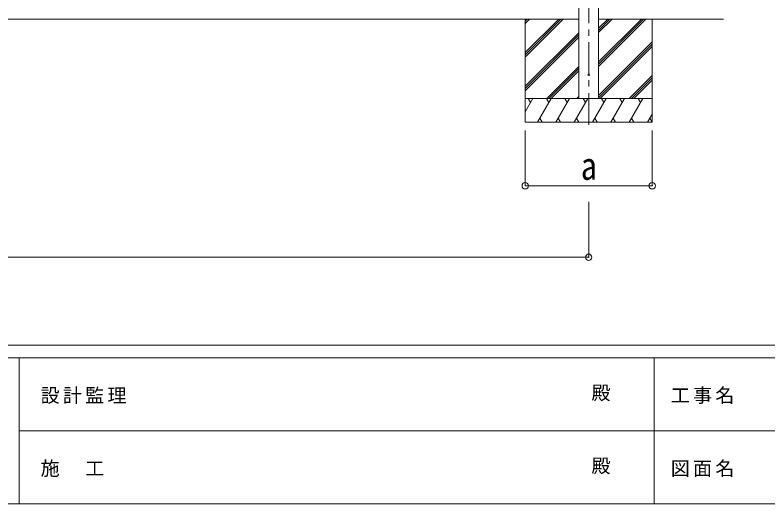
# Model space of a CAD drawing. Units: millimetres at full size, sheet at 1:40; details may follow other scales. Extents: x -11243 to 11243, y -7760 to 7760.
# Drawn here: x -4624 to 119, y -7760 to -4681 of the extents above; entities that cross this region are included whole.
import ezdxf
from ezdxf.enums import TextEntityAlignment as Align

# ---------------------------------------------------------------- set-up
doc = ezdxf.new("R2010")
doc.units = ezdxf.units.MM
doc.header["$LTSCALE"] = 40
doc.header["$PDMODE"] = 32
doc.header["$PDSIZE"] = 40
doc.linetypes.add('CHAIN1', pattern=[8, 5, -1, 1, -1])
for name, color, linetype, lineweight in [('0-0_0', 7, 'Continuous', 9), ('0-1_本体', 5, 'CHAIN1', 9), ('0-3_ELV2', 4, 'Continuous', 9), ('0-6_OTH_LINE', 6, 'Continuous', 9), ('F-0_240', 7, 'Continuous', 9)]:
    doc.layers.add(name, color=color, linetype=linetype, lineweight=lineweight)
doc.styles.add('ＭＳ ゴシック', font='')
doc.styles.get('ＭＳ ゴシック').set_extended_font_data('MS Gothic')

msp = doc.modelspace()

# ---------------------------------------------------------------- linework, layer by layer
at = {"layer": '0-0_0'}
for p, q in [((-1072.53, -4706.14), (-8620.53, -4706.14)), ((-1410.03, -4706.14), (-1410.03, -5356.14)), ((-1410.03, -4917.37), (-1198.8, -4706.14)), ((-1410.03, -4931.51), (-1184.66, -4706.14)), ((-1410.03, -4945.65), (-1170.51, -4706.14)), ((-1410.03, -4733.52), (-1382.65, -4706.14)), ((-1410.03, -4719.38), (-1396.79, -4706.14)), ((-947.53, -5003.65), (-650.01, -4706.14)), ((-947.53, -4975.37), (-678.3, -4706.14)), ((-947.53, -4989.51), (-664.16, -4706.14)), ((-947.53, -4791.52), (-862.15, -4706.14)), ((-947.53, -4777.38), (-876.29, -4706.14)), ((-947.53, -4763.23), (-890.43, -4706.14)), ((-161.24, -4706.14), (-947.53, -4706.14)), ((-610.03, -4706.14), (-610.03, -5356.14)), ((-1410.03, -5129.5), (-1072.53, -4792)), ((-1410.03, -5143.64), (-1072.53, -4806.14)), ((-1410.03, -5157.78), (-1072.53, -4820.28)), ((-947.53, -5187.5), (-610.03, -4850)), ((-947.53, -5201.64), (-610.03, -4864.14)), ((-937.88, -5206.14), (-610.03, -4878.28)), ((-1274.54, -5206.14), (-1072.53, -5004.13)), ((-1260.39, -5206.14), (-1072.53, -5018.27)), ((-1246.25, -5206.14), (-1072.53, -5032.41)), ((-754.04, -5206.14), (-610.03, -5062.13)), ((-739.89, -5206.14), (-610.03, -5076.27)), ((-725.75, -5206.14), (-610.03, -5090.41)), ((-610.03, -5206.14), (-1410.03, -5206.14)), ((-1410.03, -5289.97), (-1361.63, -5206.14)), ((-1376.63, -5232.12), (-1391.63, -5206.14)), ((-1332.76, -5356.14), (-1246.16, -5206.14)), ((-1261.16, -5232.12), (-1276.16, -5206.14)), ((-1217.29, -5356.14), (-1130.69, -5206.14)), ((-1145.69, -5232.12), (-1160.69, -5206.14)), ((-1101.82, -5356.14), (-1015.22, -5206.14)), ((-1084.12, -5206.14), (-1072.53, -5194.55)), ((-1030.22, -5232.12), (-1045.22, -5206.14)), ((-986.35, -5356.14), (-899.75, -5206.14)), ((-914.75, -5232.12), (-929.75, -5206.14)), ((-870.88, -5356.14), (-784.28, -5206.14)), ((-814.28, -5206.14), (-799.28, -5232.12)), ((-755.41, -5356.14), (-668.81, -5206.14)), ((-683.81, -5232.12), (-698.81, -5206.14)), ((-639.94, -5356.14), (-610.03, -5304.33)), ((-1410.03, -5356.14), (-610.03, -5356.14)), ((-1317.76, -5330.16), (-1302.76, -5356.14)), ((-1202.29, -5330.16), (-1187.29, -5356.14)), ((-1086.82, -5330.16), (-1071.82, -5356.14)), ((-971.35, -5330.16), (-956.35, -5356.14)), ((-855.88, -5330.16), (-840.88, -5356.14)), ((-740.41, -5330.16), (-725.41, -5356.14)), ((-624.94, -5330.16), (-610.03, -5355.99))]:
    msp.add_line(p, q, dxfattribs=at)
at = {"layer": '0-1_本体'}
msp.add_line((-1010.03, -5371.66), (-1010.03, -1937.1), dxfattribs=at)
at = {"layer": '0-3_ELV2'}
for p, q in [((-1072.53, -5206.14), (-1072.53, -1906.14)), ((-947.53, -1906.14), (-947.53, -5206.14))]:
    msp.add_line(p, q, dxfattribs=at)
msp.add_circle((-1010.03, -5056.14), 4.5, dxfattribs=at)
at = {"layer": '0-6_OTH_LINE'}
for p, q in [((-1410.03, -5756.14), (-1410.03, -5407.14)), ((-610.03, -5756.14), (-610.03, -5407.14)), ((-610.03, -5756.14), (-1410.03, -5756.14)), ((-1010.03, -6206.14), (-1010.03, -5856.14)), ((-8683.03, -6206.14), (-1010.03, -6206.14))]:
    msp.add_line(p, q, dxfattribs=at)
for p in [(-1410.03, -5756.14), (-610.03, -5756.14), (-1010.03, -6206.14)]:
    msp.add_point(p, dxfattribs=at)
at = {"layer": 'F-0_240', "color": 5}
for p, q in [((-11242.74, -6760), (10677.26, -6760)), ((-11242.74, -6840), (7121.58, -6840)), ((-4598.42, -6840), (-4598.42, -7760)), ((-598.42, -6840), (-598.42, -7760)), ((-4598.42, -7300), (3601.58, -7300)), ((-11242.74, -7760), (10677.26, -7760))]:
    msp.add_line(p, q, dxfattribs=at)

# ---------------------------------------------------------------- texts
at = {"layer": '0-6_OTH_LINE', "color": 7, "style": 'ＭＳ ゴシック', "width": 0.85}
msp.add_text('a', height=176, dxfattribs=at).set_placement((-1060.03, -5771.14), align=Align.BOTTOM_LEFT)
at = {"layer": 'F-0_240', "style": 'ＭＳ ゴシック'}
for p in [(-992.7, -7130), (-992.7, -7590)]:
    msp.add_text('殿', height=87.98, dxfattribs=at).set_placement(p, align=Align.BOTTOM_LEFT)
at = {"layer": 'F-0_240', "char_height": 87.98, "attachment_point": 7, "style": 'ＭＳ ゴシック'}
for s, insert in [('\\T1.17;設計監理', (-4463.32, -7130)), ('\\T1.17;工事名', (-492.95, -7130)), ('\\T1.17;施\u3000工', (-4463.32, -7590)), ('\\T1.17;図面名', (-492.95, -7590))]:
    msp.add_mtext(s, dxfattribs=dict(at, insert=insert))

doc.saveas('drawing.dxf')
